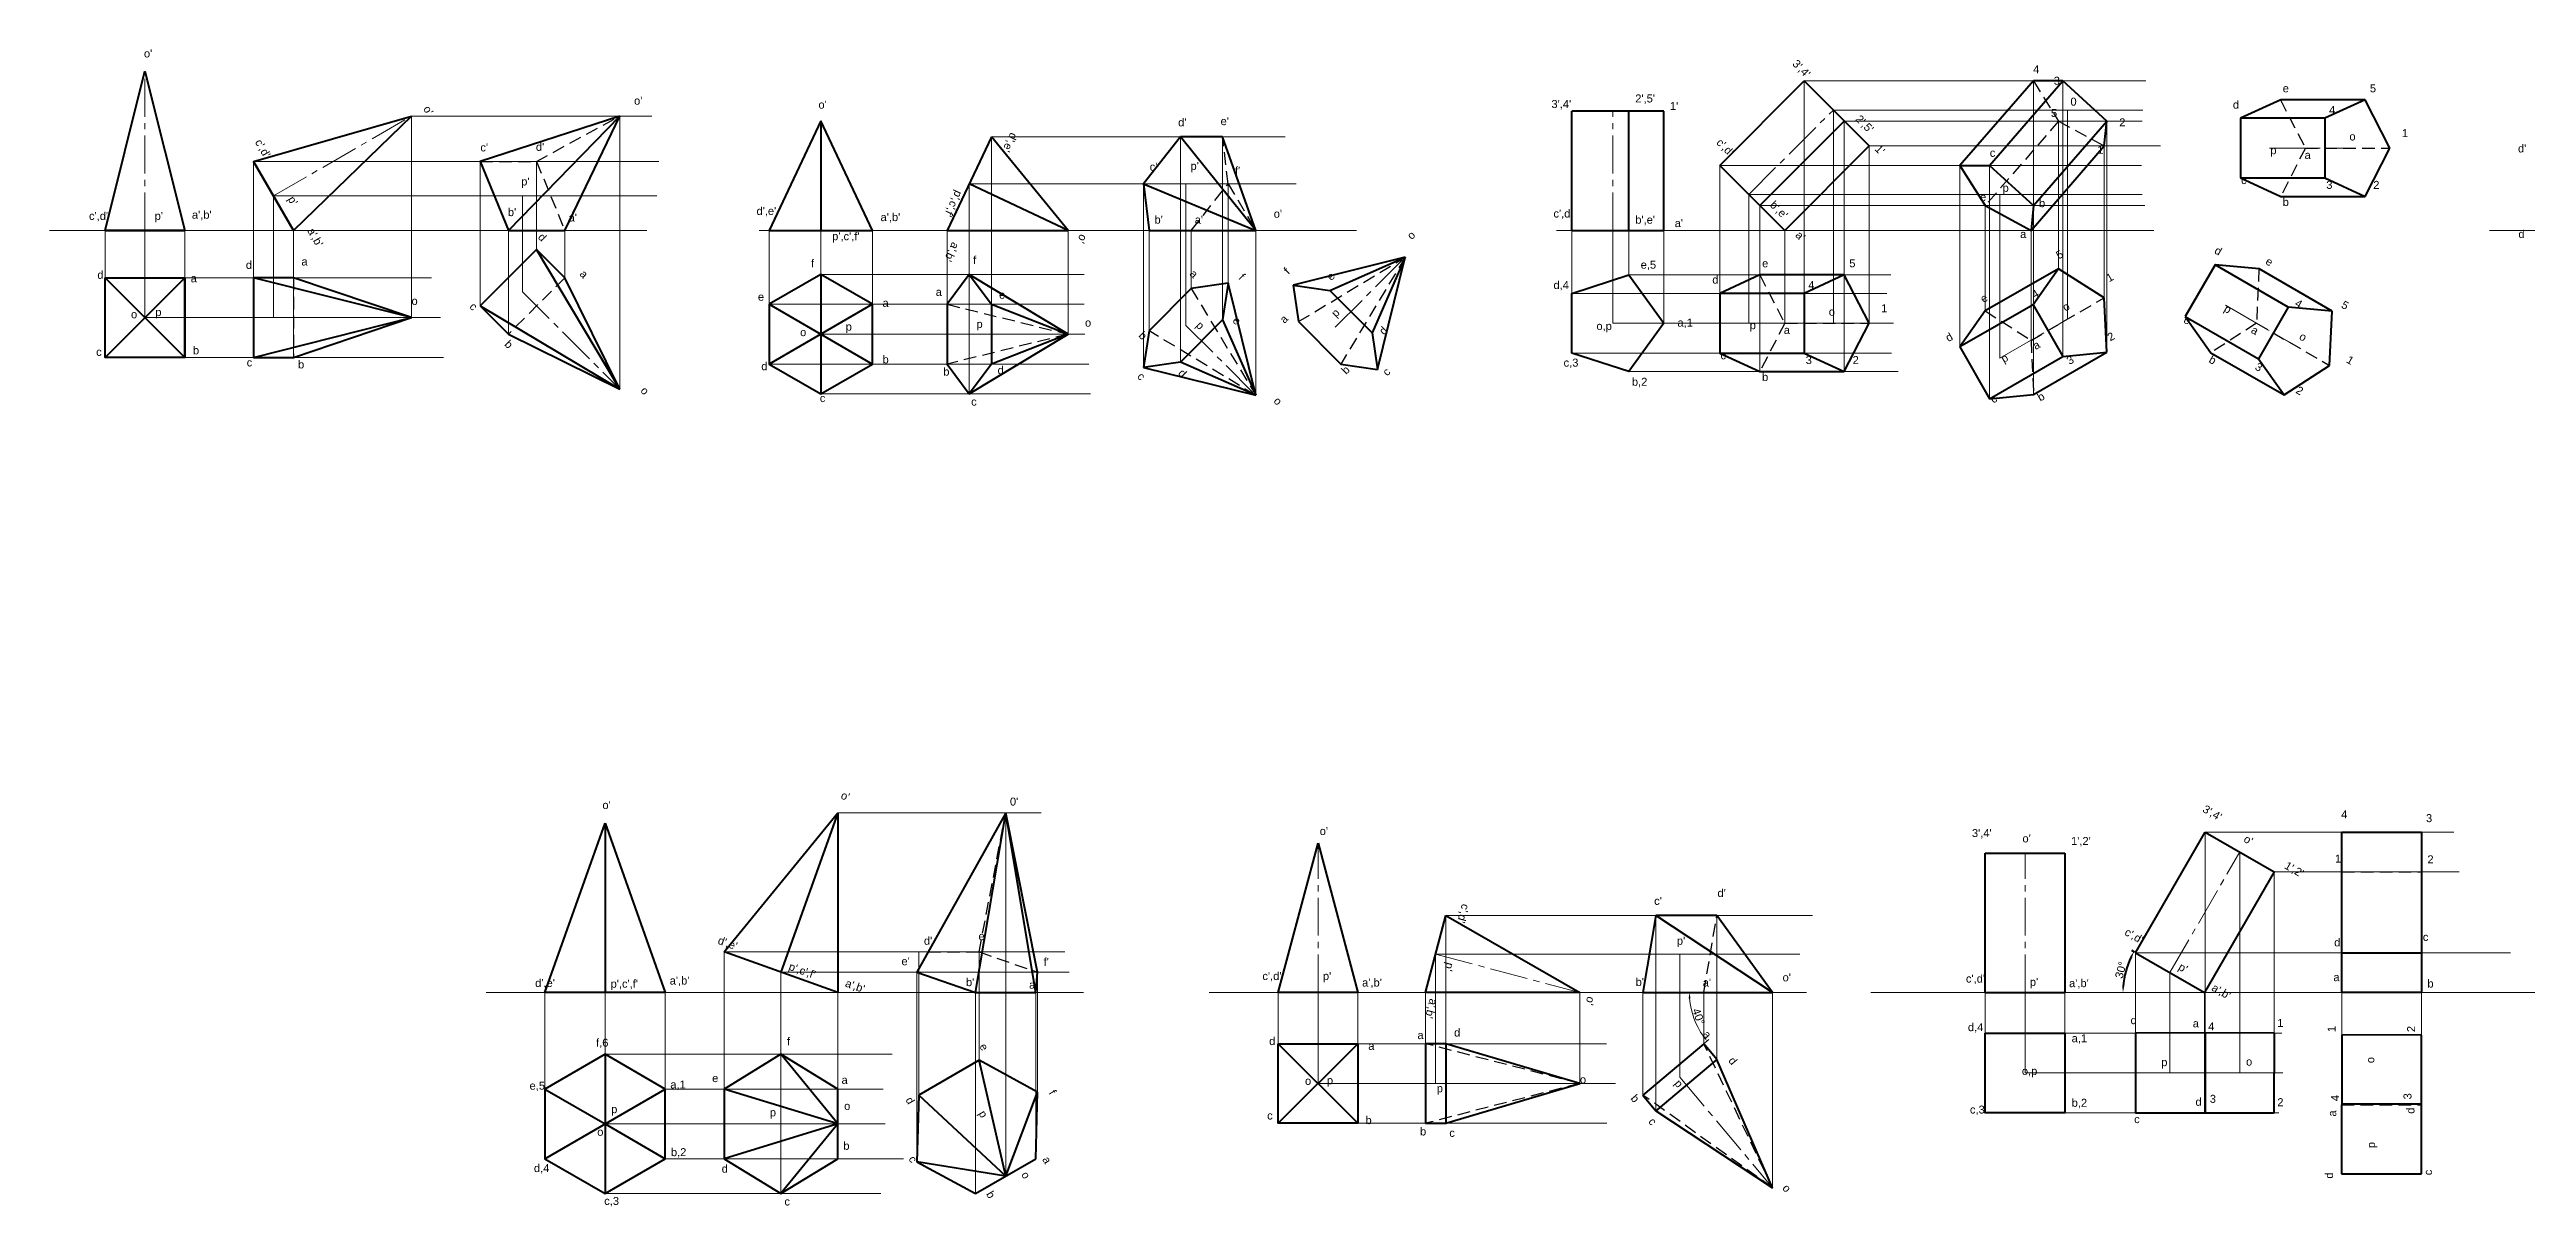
# Model space of a CAD drawing. Header units: millimetres. Extents: x 1 to 7224, y -410 to 206.
# Drawn here: x 2693 to 3937, y -389 to 192 of the extents above; entities that cross this region are included whole.
import ezdxf

# ---------------------------------------------------------------- set-up
doc = ezdxf.new("R2010")
doc.units = ezdxf.units.MM
doc.linetypes.add('CENTER2', pattern=[28.575, 19.05, -3.175, 3.175, -3.175])
doc.linetypes.add('DASHED2', pattern=[9.525, 6.35, -3.175])
for name, color, linetype, lineweight in [('Centre line', 1, 'CENTER2', 20), ('Dim n hatch', 6, 'Continuous', 20), ('Hidden', 3, 'DASHED2', 30), ('Object', 2, 'Continuous', 40), ('Projection', 5, 'Continuous', 5)]:
    doc.layers.add(name, color=color, linetype=linetype, lineweight=lineweight)
doc.styles.get("Standard").update_dxf_attribs({"font": 'arial.ttf', "height": 4})
doc.dimstyles.new('ISO-25', dxfattribs={"dimtxt": 3, "dimasz": 3, "dimexe": 1.25, "dimexo": 0.625, "dimgap": 0.5, "dimtad": 1, "dimdec": 0, "dimtxsty": 'Standard', "dimcen": 2.5, "dimclrd": 256, "dimclre": 256, "dimclrt": 256, "dimadec": 0, "dimazin": 0, "dimtfac": 1, "dimtdec": 0, "dimtmove": 0, "dimatfit": 2, "dimfxl": 1, "dimlwd": -1, "dimlwe": -1, "dimarcsym": 0})

# ---------------------------------------------------------------- blocks, each defined once
blk = doc.blocks.new('*D11')
at = {"layer": 'Defpoints', "color": 0, "transparency": 16777216}
for p in [(3275.4, -281.6), (3575.4, -281.6), (3517.6, -290.3), (3523.8, -307.3), (3493.2, -333.1)]:
    blk.add_point(p, dxfattribs=at)
at = {"layer": 'Dim n hatch', "transparency": 16777216}
blk.add_line((3524.3, -306.9), (3526.4, -305.2), dxfattribs=at)
blk.add_arc((3554.5, -281.6), 37.9, 184.5306, 215.4694, dxfattribs=at)
for points in [[(3516.2, -284.6), (3517.2, -284.6), (3516.6, -281.6)], [(3524, -303.3), (3523.2, -303.9), (3525.4, -306)]]:
    blk.add_solid(points, dxfattribs=at)
at = {"layer": 'Dim n hatch', "transparency": 16777216, "insert": (3521.2, -293.7), "char_height": 4, "attachment_point": 5, "rotation": 290}
blk.add_mtext('40°', dxfattribs=at)
blk = doc.blocks.new('*D12')
at = {"layer": 'Defpoints', "color": 0, "transparency": 16777216}
for p in [(3736.8, -267.6), (3740.7, -261.6), (3668, -281.6), (3775.4, -281.6), (3968, -281.6)]:
    blk.add_point(p, dxfattribs=at)
at = {"layer": 'Object', "transparency": 16777216}
blk.add_line((3740.2, -261.3), (3738.8, -260.5), dxfattribs=at)
blk.add_arc((3775.4, -281.6), 41, 154.1931, 175.8069, dxfattribs=at)
for points in [[(3738, -263.5), (3738.9, -264), (3739.9, -261.1)], [(3735, -278.6), (3734, -278.6), (3734.4, -281.6)]]:
    blk.add_solid(points, dxfattribs=at)
at = {"layer": 'Object', "transparency": 16777216, "insert": (3733.3, -270.3), "char_height": 4, "attachment_point": 5, "rotation": 75}
blk.add_mtext('30°', dxfattribs=at)

msp = doc.modelspace()

# ---------------------------------------------------------------- linework, layer by layer
at = {"layer": 'Centre line'}
for p, q in [((2740.8, 101.2), (2740.8, 181.2)), ((2740.8, 101.2), (2740.8, 181.2)), ((2805.4, 118.6), (2874.7, 158.6)), ((2805.4, 118.6), (2874.7, 158.6)), ((3080.3, 101.2), (3080.3, 156.2)), ((3478.2, 101.2), (3478.2, 161.2)), ((3546.4, 119.3), (3588.9, 161.7)), ((3808, 142.6), (3850.4, 142.6)), ((3808, 142.6), (3847.2, 142.6)), ((3154.9, 124.7), (3204.6, 101.2)), ((3338.7, 52.6), (3373.9, 87.8)), ((2930.4, 70.4), (2979.4, 21.4)), ((3785.8, 63.6), (3822.6, 42.4)), ((3785.8, 63.6), (3819.8, 44)), ((2805.4, 57.4), (2874.7, 57.4)), ((3263.7, 53.5), (3298.8, 18.4)), ((3546.4, 54.6), (3588.9, 54.6)), ((3546.4, 54.6), (3585.7, 54.6)), ((3672.6, 37), (3709.3, 58.2)), ((3672.6, 37), (3706.6, 56.7)), ((3154.9, 49.1), (3204.6, 49.1)), ((2971.9, -281.6), (2971.9, -196.6)), ((3060.3, -271.4), (3088.9, -191.3)), ((3330.1, -281.6), (3330.1, -206.6)), ((3758, -271.6), (3793, -211)), ((3685.2, -281.6), (3685.2, -211.6)), ((3389.1, -262.3), (3461.6, -281.6)), ((3389.1, -327.3), (3461.6, -327.3)), ((3511.8, -324.1), (3558.4, -379.7))]:
    msp.add_line(p, q, dxfattribs=at)
at = {"layer": 'Hidden'}
for p, q in [((3689.5, 176.3), (3702, 156.1)), ((3813.5, 166.8), (3826, 142.6)), ((2937.5, 135.9), (2979.4, 158.6)), ((3702, 156.1), (3665.2, 113.7)), ((3702, 156.1), (3724.9, 143.7)), ((3284.9, 124.7), (3282.1, 148.2)), ((3826, 142.6), (3813.6, 118.3)), ((3826, 142.6), (3868.4, 142.6)), ((2909.2, 135.9), (2937.5, 135.9)), ((2937.5, 135.9), (2951.7, 101.2)), ((3266.4, 101.2), (3284.9, 124.7)), ((3284.9, 124.7), (3298.8, 101.2)), ((3320.3, 55.4), (3373.9, 87.8)), ((3373.9, 87.8), (3341.5, 34.1)), ((2815.4, 77.4), (2815.4, 37.4)), ((2951.7, 77.4), (2923.4, 49.1)), ((3551.9, 78.9), (3564.5, 54.6)), ((3802.7, 81.9), (3801.5, 54.6)), ((3143.8, 64.1), (3204.6, 49.1)), ((3266.4, 72), (3298.8, 18.4)), ((3688.2, 46), (3724.9, 67.3)), ((3298.8, 18.4), (3245.2, 50.8)), ((3564.5, 54.6), (3552, 30.3)), ((3564.5, 54.6), (3606.9, 54.6)), ((3665.2, 60.8), (3688.2, 46)), ((3801.5, 54.6), (3778.5, 39.8)), ((3801.5, 54.6), (3838.2, 33.4)), ((3204.6, 49.1), (3143.8, 34.1)), ((3688.2, 46), (3689.5, 18.8)), ((3159.8, -261.2), (3173.2, -191.3)), ((3844.3, -221), (3884.3, -221)), ((3523.8, -281.6), (3530.4, -242.9)), ((3134.3, -261.2), (3159.8, -261.2)), ((3159.8, -261.2), (3189.2, -271.4)), ((3461.6, -327.3), (3384, -307.3)), ((3558.4, -379.7), (3523.8, -307.3)), ((3775.4, -301.9), (3775.4, -342)), ((3461.6, -327.3), (3384, -347.3)), ((3558.4, -379.7), (3493.2, -333.1)), ((3844.2, -338), (3884.3, -338))]:
    msp.add_line(p, q, dxfattribs=at)
at = {"layer": 'Object'}
for p, q in [((2720.8, 101.2), (2740.8, 181.2)), ((2720.8, 101.2), (2740.8, 181.2)), ((2740.8, 181.2), (2760.8, 101.2)), ((2740.8, 181.2), (2760.8, 101.2)), ((3531.8, 133.9), (3574.3, 176.3)), ((3606.9, 143.7), (3574.3, 176.3)), ((3689.5, 176.3), (3652.4, 133.9)), ((3667.4, 133.9), (3704.2, 176.3)), ((3704.2, 176.3), (3689.5, 176.3)), ((3726.3, 156.1), (3704.2, 176.3)), ((3813.6, 166.8), (3793.4, 157.6)), ((3856, 166.8), (3813.6, 166.8)), ((3856, 166.8), (3835.8, 157.6)), ((3868.4, 142.6), (3856, 166.8)), ((2795.4, 135.9), (2874.7, 158.6)), ((2795.4, 135.9), (2874.7, 158.6)), ((2874.7, 158.6), (2815.4, 101.2)), ((2874.7, 158.6), (2815.4, 101.2)), ((2979.4, 158.6), (2909.2, 135.9)), ((2923.4, 101.2), (2979.4, 158.6)), ((2951.7, 101.2), (2979.4, 158.6)), ((3080.3, 156.2), (3054.4, 101.2)), ((3106.3, 101.2), (3080.3, 156.2)), ((3080.3, 156.2), (3080.3, 101.2)), ((3457.6, 101.2), (3457.6, 161.2)), ((3503.7, 161.2), (3457.6, 161.2)), ((3486.1, 101.2), (3486.1, 161.2)), ((3503.7, 101.2), (3503.7, 161.2)), ((3503.7, 101.2), (3503.7, 161.2)), ((3552, 113.7), (3594.4, 156.1)), ((3689.5, 113.7), (3726.3, 156.1)), ((3724.9, 143.7), (3726.3, 156.1)), ((3793.4, 157.6), (3793.4, 127.6)), ((3835.8, 157.6), (3793.4, 157.6)), ((3793.4, 157.6), (3793.4, 127.6)), ((3835.8, 157.6), (3835.8, 127.6)), ((3166, 148.2), (3143.8, 101.2)), ((3204.6, 101.2), (3166, 148.2)), ((3260.9, 148.2), (3242.4, 124.7)), ((3282.1, 148.2), (3260.9, 148.2)), ((3298.8, 101.2), (3260.9, 148.2)), ((3298.8, 101.2), (3282.1, 148.2)), ((3564.5, 101.2), (3606.9, 143.7)), ((3564.5, 101.2), (3606.9, 143.7)), ((3688.2, 101.2), (3724.9, 143.7)), ((3856, 118.3), (3868.4, 142.6)), ((2815.4, 101.2), (2795.4, 135.9)), ((2795.4, 135.9), (2815.4, 101.2)), ((2795.4, 135.9), (2815.4, 101.2)), ((2909.2, 135.9), (2923.4, 101.2)), ((3204.6, 101.2), (3154.9, 124.7)), ((3242.4, 124.7), (3245.2, 101.2)), ((3242.4, 124.7), (3298.8, 101.2)), ((3531.8, 133.9), (3564.5, 101.2)), ((3652.4, 133.9), (3665.2, 113.7)), ((3652.4, 133.9), (3667.4, 133.9)), ((3667.4, 133.9), (3689.5, 113.7)), ((3793.4, 127.6), (3813.6, 118.3)), ((3793.4, 127.6), (3835.8, 127.6)), ((3835.8, 127.6), (3856, 118.3)), ((3665.2, 113.7), (3688.2, 101.2)), ((3689.5, 113.7), (3688.2, 101.2)), ((3813.6, 118.3), (3856, 118.3)), ((2760.8, 101.2), (2720.8, 101.2)), ((2720.8, 101.2), (2760.8, 101.2)), ((2720.8, 101.2), (2760.8, 101.2)), ((2923.4, 101.2), (2951.7, 101.2)), ((3054.4, 101.2), (3106.3, 101.2)), ((3143.8, 101.2), (3204.6, 101.2)), ((3245.2, 101.2), (3298.8, 101.2)), ((3457.6, 101.2), (3503.7, 101.2)), ((2937.5, 91.6), (2909.2, 63.3)), ((2951.7, 77.4), (2937.5, 91.6)), ((2979.4, 21.4), (2937.5, 91.6)), ((3373.9, 87.8), (3317.5, 73.8)), ((3336, 71), (3373.9, 87.8)), ((3373.9, 87.8), (3357.2, 49.8)), ((3360, 31.4), (3373.9, 87.8)), ((2720.8, 77.4), (2760.8, 37.4)), ((2760.8, 77.4), (2720.8, 37.4)), ((2760.8, 37.4), (2760.8, 77.4)), ((2815.4, 77.4), (2795.4, 77.4)), ((2795.4, 77.4), (2795.4, 37.4)), ((2874.7, 57.4), (2795.4, 77.4)), ((2874.7, 57.4), (2815.4, 77.4)), ((2979.4, 21.4), (2951.7, 77.4)), ((3080.3, 79.1), (3080.3, 19.1)), ((3154.9, 79.1), (3143.8, 64.1)), ((3204.6, 49.1), (3154.9, 79.1)), ((3154.9, 79.1), (3166, 64.1)), ((3284.9, 74.8), (3266.4, 72)), ((3284.9, 74.8), (3282.1, 56.3)), ((3298.8, 18.4), (3284.9, 74.8)), ((3552, 78.9), (3531.8, 69.6)), ((3594.4, 78.9), (3552, 78.9)), ((3594.4, 78.9), (3574.3, 69.6)), ((3606.9, 54.6), (3594.4, 78.9)), ((3702, 82), (3665.2, 60.8)), ((3702, 82), (3689.2, 63.9)), ((3724.9, 67.3), (3702, 82)), ((3780.7, 83.9), (3765.7, 57.9)), ((3780.7, 83.9), (3765.7, 57.9)), ((3802.8, 81.9), (3780.7, 83.9)), ((3817.4, 62.7), (3780.7, 83.9)), ((3839.5, 60.6), (3802.8, 81.9)), ((2909.2, 63.3), (2923.4, 49.1)), ((2909.2, 63.3), (2979.4, 21.4)), ((3054.4, 64.1), (3106.3, 34.1)), ((3106.3, 64.1), (3054.4, 34.1)), ((3143.8, 64.1), (3143.8, 34.1)), ((3166, 64.1), (3166, 34.1)), ((3166, 64.1), (3204.6, 49.1)), ((3266.4, 72), (3245.2, 50.8)), ((3317.5, 73.8), (3320.3, 55.4)), ((3317.5, 73.8), (3336, 71)), ((3336, 71), (3357.2, 49.8)), ((3531.8, 69.6), (3531.8, 39.6)), ((3574.3, 69.6), (3531.8, 69.6)), ((3531.8, 69.6), (3531.8, 39.6)), ((3574.3, 69.6), (3574.3, 39.6)), ((3689.2, 63.9), (3652.4, 42.7)), ((3689.2, 63.9), (3704.2, 37.9)), ((3726.3, 40), (3724.9, 67.3)), ((3817.4, 62.7), (3802.4, 36.7)), ((3839.5, 60.6), (3817.4, 62.7)), ((2795.4, 37.4), (2874.7, 57.4)), ((2815.4, 37.4), (2874.7, 57.4)), ((3245.2, 50.8), (3242.4, 32.3)), ((3282.1, 56.3), (3260.9, 35.1)), ((3282.1, 56.3), (3298.8, 18.4)), ((3320.3, 55.4), (3341.5, 34.1)), ((3357.2, 49.8), (3360, 31.4)), ((3594.4, 30.3), (3606.9, 54.6)), ((3665.2, 60.8), (3652.4, 42.7)), ((3765.7, 57.9), (3778.5, 39.8)), ((3765.7, 57.9), (3802.4, 36.7)), ((3838.2, 33.4), (3839.5, 60.6)), ((2795.4, 37.4), (2815.4, 37.4)), ((2923.4, 49.1), (2979.4, 21.4)), ((3154.9, 19.1), (3204.6, 49.1)), ((3204.6, 49.1), (3166, 34.1)), ((3531.8, 39.6), (3552, 30.3)), ((3531.8, 39.6), (3574.3, 39.6)), ((3574.3, 39.6), (3594.4, 30.3)), ((3652.4, 42.7), (3667.4, 16.7)), ((3652.4, 42.7), (3667.4, 16.7)), ((3667.4, 16.7), (3704.2, 37.9)), ((3689.5, 18.8), (3726.3, 40)), ((3704.2, 37.9), (3726.3, 40)), ((3778.5, 39.8), (3815.3, 18.6)), ((3143.8, 34.1), (3154.9, 19.1)), ((3166, 34.1), (3154.9, 19.1)), ((3260.9, 35.1), (3242.4, 32.3)), ((3242.4, 32.3), (3298.8, 18.4)), ((3298.8, 18.4), (3260.9, 35.1)), ((3341.5, 34.1), (3360, 31.4)), ((3552, 30.3), (3594.4, 30.3)), ((3802.4, 36.7), (3815.3, 18.6)), ((3815.3, 18.6), (3838.2, 33.4)), ((3667.4, 16.7), (3689.5, 18.8)), ((2941.6, -281.6), (2971.9, -196.6)), ((2971.9, -196.6), (3002.2, -281.6)), ((2971.9, -196.6), (2971.9, -281.6)), ((3031.8, -261.2), (3088.9, -191.3)), ((3088.9, -191.3), (3060.3, -271.4)), ((3088.9, -191.3), (3088.9, -281.6)), ((3173.2, -191.3), (3128.6, -271.4)), ((3158, -281.6), (3173.2, -191.3)), ((3189.2, -271.4), (3173.2, -191.3)), ((3188.3, -281.6), (3173.2, -191.3)), ((3310.1, -281.6), (3330.1, -206.6)), ((3330.1, -206.6), (3350.1, -281.6)), ((3740.7, -261.6), (3775.7, -201)), ((3775.7, -201), (3810.4, -221)), ((3844.3, -281.6), (3844.3, -201)), ((3844.3, -201), (3884.3, -201)), ((3884.3, -201), (3884.3, -281.6)), ((3665.2, -281.6), (3665.2, -211.6)), ((3665.2, -211.6), (3705.2, -211.6)), ((3705.2, -211.6), (3705.2, -281.6)), ((3810.4, -221), (3775.4, -281.6)), ((3384, -281.6), (3394.3, -242.9)), ((3394.3, -242.9), (3461.6, -281.6)), ((3499.8, -242.9), (3493.2, -281.6)), ((3530.4, -242.9), (3499.8, -242.9)), ((3558.4, -281.6), (3499.8, -242.9)), ((3558.4, -281.6), (3530.4, -242.9)), ((3088.9, -281.6), (3031.8, -261.2)), ((3128.6, -271.4), (3158, -281.6)), ((3188.3, -281.6), (3189.2, -271.4)), ((3740.7, -261.6), (3775.4, -281.6)), ((3844.3, -261.6), (3884.3, -261.6)), ((3002.2, -281.6), (2941.6, -281.6)), ((3158, -281.6), (3188.3, -281.6)), ((3350.1, -281.6), (3310.1, -281.6)), ((3461.6, -281.6), (3384, -281.6)), ((3493.2, -281.6), (3558.4, -281.6)), ((3665.2, -281.6), (3705.2, -281.6)), ((3884.3, -281.6), (3844.3, -281.6)), ((3350.1, -347.3), (3310.1, -307.3)), ((3350.1, -307.3), (3310.1, -347.3)), ((3394.3, -307.3), (3384, -307.3)), ((3384, -307.3), (3384, -347.3)), ((3461.6, -327.3), (3394.3, -307.3)), ((3394.3, -307.3), (3394.3, -347.3)), ((3523.8, -307.3), (3493.2, -333.1)), ((3530.4, -315.2), (3523.8, -307.3)), ((3810.4, -302), (3740.7, -301.8)), ((3740.7, -301.8), (3740.7, -342)), ((3775.7, -301.9), (3775.7, -342)), ((3810.4, -342), (3810.5, -302)), ((3844.3, -303), (3844.1, -372.6)), ((3884.3, -303), (3844.3, -302.9)), ((3884.3, -372.6), (3884.3, -303)), ((2971.9, -312.6), (2971.9, -382.6)), ((3060.3, -312.6), (3031.8, -330.1)), ((3088.9, -330.1), (3060.3, -312.6)), ((3088.9, -347.6), (3060.3, -312.6)), ((3159.8, -315.6), (3129.5, -333.1)), ((3189.2, -331.6), (3159.8, -315.6)), ((3173.2, -373.8), (3159.8, -315.6)), ((3530.4, -315.2), (3499.8, -341)), ((3558.4, -379.7), (3530.4, -315.2)), ((2941.6, -330.1), (2971.9, -347.6)), ((2941.6, -365.1), (3002.2, -330.1)), ((3031.8, -330.1), (3031.8, -365.1)), ((3088.9, -347.6), (3031.8, -330.1)), ((3088.9, -365.1), (3088.9, -330.1)), ((3129.5, -333.1), (3128.6, -366.6)), ((3173.2, -373.8), (3129.5, -333.1)), ((3173.2, -373.8), (3189.2, -331.6)), ((3188.3, -365.1), (3189.2, -331.6)), ((3394.3, -347.3), (3461.6, -327.3)), ((3493.2, -333.1), (3499.8, -341)), ((2971.9, -347.6), (3002.2, -365.1)), ((3088.9, -347.6), (3031.8, -365.1)), ((3088.9, -347.6), (3060.3, -382.6)), ((3384, -347.3), (3394.3, -347.3)), ((3499.8, -341), (3558.4, -379.7)), ((3740.7, -342), (3810.4, -342)), ((3844.2, -337.6), (3884.3, -337.6)), ((3031.8, -365.1), (3060.3, -382.6)), ((3060.3, -382.6), (3088.9, -365.1)), ((3128.6, -366.6), (3158, -382.6)), ((3173.2, -373.8), (3128.6, -366.6)), ((3158, -382.6), (3188.3, -365.1)), ((3844.1, -372.6), (3884.3, -372.6))]:
    msp.add_line(p, q, dxfattribs=at)
for points in [[(2720.8, 77.4), (2760.8, 77.4), (2760.8, 37.4), (2720.8, 37.4)], [(3054.4, 64.1), (3054.4, 34.1), (3080.3, 19.1), (3106.3, 34.1), (3106.3, 64.1), (3080.3, 79.1)], [(3457.6, 39.6), (3457.6, 69.6), (3486.1, 78.9), (3503.7, 54.6), (3486.1, 30.3)], [(3310.1, -307.3), (3350.1, -307.3), (3350.1, -347.3), (3310.1, -347.3)], [(3665.2, -302), (3705.2, -302), (3705.2, -342), (3665.2, -342)], [(2941.6, -330.1), (2941.6, -365.1), (2971.9, -382.6), (3002.2, -365.1), (3002.2, -330.1), (2971.9, -312.6)]]:
    msp.add_lwpolyline(points, close=True, dxfattribs=at)
at = {"layer": 'Projection'}
for p, q in [((3574.3, 176.3), (3574.3, 39.6)), ((3574.3, 176.3), (3745.8, 176.3)), ((3689.5, 18.8), (3689.5, 176.3)), ((3704.2, 37.9), (3704.2, 176.3)), ((2874.7, 158.6), (2874.7, 57.4)), ((2874.7, 158.6), (2995.5, 158.6)), ((2979.4, 21.4), (2979.4, 158.6)), ((3588.9, 161.7), (3588.9, 54.6)), ((3588.9, 161.7), (3744.4, 161.7)), ((3594.4, 156.1), (3594.4, 30.3)), ((3594.4, 156.1), (3744, 156.1)), ((3702, 82), (3702, 156.1)), ((3706.6, 56.7), (3706.6, 161.7)), ((3726.3, 40), (3726.3, 156.1)), ((3166, 148.2), (3166, 34.1)), ((3166, 148.2), (3313.6, 148.2)), ((3260.9, 35.1), (3260.9, 148.2)), ((3282.1, 56.3), (3282.1, 148.2)), ((3606.9, 143.7), (3606.9, 54.6)), ((3606.9, 143.7), (3753.3, 143.7)), ((3724.9, 67.3), (3724.9, 143.7)), ((2795.4, 135.9), (2795.4, 37.4)), ((2795.4, 135.9), (2998.9, 135.9)), ((2909.2, 63.3), (2909.2, 135.9)), ((2937.5, 91.6), (2937.5, 135.9)), ((3154.9, 124.7), (3154.9, 19.1)), ((3154.9, 124.7), (3319.1, 124.7)), ((3242.4, 32.3), (3242.4, 124.7)), ((3263.7, 53.5), (3263.7, 124.7)), ((3284.9, 74.8), (3284.9, 124.7)), ((3531.8, 133.9), (3531.8, 39.6)), ((3531.8, 133.9), (3743.7, 133.9)), ((3652.4, 42.7), (3652.4, 133.9)), ((3667.4, 16.7), (3667.4, 133.9)), ((2805.4, 118.6), (2805.4, 57.4)), ((2805.4, 118.6), (2997.9, 118.6)), ((2930.4, 70.4), (2930.4, 118.6)), ((3546.4, 119.3), (3546.4, 54.6)), ((3546.4, 119.3), (3744, 119.3)), ((3552, 113.7), (3552, 30.3)), ((3552, 113.7), (3745.4, 113.7)), ((3665.2, 60.8), (3665.2, 113.7)), ((3672.6, 37), (3672.6, 119.3)), ((2692.9, 101.2), (2992.9, 101.2)), ((2720.8, 77.4), (2720.8, 101.2)), ((2740.8, 57.4), (2740.8, 101.2)), ((2760.8, 77.4), (2760.8, 101.2)), ((2815.4, 101.2), (2815.4, 37.4)), ((2923.4, 49.1), (2923.4, 101.2)), ((2951.7, 77.4), (2951.7, 101.2)), ((3049.3, 101.2), (3349.3, 101.2)), ((3054.4, 64.1), (3054.4, 101.2)), ((3080.3, 79.1), (3080.3, 101.2)), ((3106.3, 64.1), (3106.3, 101.2)), ((3143.8, 101.2), (3143.8, 34.1)), ((3204.6, 101.2), (3204.6, 49.1)), ((3245.2, 50.8), (3245.2, 101.2)), ((3266.4, 72), (3266.4, 101.2)), ((3298.8, 18.4), (3298.8, 101.2)), ((3449.9, 101.2), (3749.9, 101.2)), ((3457.6, 69.6), (3457.6, 101.2)), ((3478.2, 54.6), (3478.2, 101.2)), ((3486.1, 78.9), (3486.1, 101.2)), ((3503.7, 54.6), (3503.7, 101.2)), ((3564.5, 101.2), (3564.5, 54.6)), ((3688.2, 46), (3688.2, 101.2)), ((3918.5, 101.2), (4218.5, 101.2)), ((2760.8, 77.4), (2884.8, 77.4)), ((3080.3, 79.1), (3212.6, 79.1)), ((3486.1, 78.9), (3617.7, 78.9)), ((3054.4, 64.1), (3212.6, 64.1)), ((3457.6, 69.6), (3615.7, 69.6)), ((2740.8, 57.4), (2889.2, 57.4)), ((3478.2, 54.6), (3619.1, 54.6)), ((2760.8, 37.4), (2890.8, 37.4)), ((3080.3, 49.1), (3213, 49.1)), ((3457.6, 39.6), (3618.1, 39.6)), ((3054.4, 34.1), (3215, 34.1)), ((3486.1, 30.3), (3621.5, 30.3)), ((3080.3, 19.1), (3215.7, 19.1)), ((3088.9, -191.3), (3191, -191.3)), ((3173.2, -373.8), (3173.2, -191.3)), ((3775.7, -201), (3775.7, -342)), ((3775.7, -201), (3775.7, -201)), ((3775.7, -201), (3900.6, -201)), ((3793, -211), (3793, -322)), ((3844.3, -302.9), (3844.3, -201)), ((3884.3, -303), (3884.3, -201)), ((3810.4, -221), (3810.4, -342)), ((3810.4, -221), (3903.3, -221)), ((3394.3, -242.9), (3394.3, -347.3)), ((3394.3, -242.9), (3578.4, -242.9)), ((3499.8, -341), (3499.8, -242.9)), ((3530.4, -315.2), (3530.4, -242.9)), ((3031.8, -261.2), (3031.8, -365.1)), ((3031.8, -261.2), (3202.8, -261.2)), ((3129.5, -333.1), (3129.5, -261.2)), ((3159.8, -315.6), (3159.8, -261.2)), ((3060.3, -271.4), (3060.3, -382.6)), ((3060.3, -271.4), (3205, -271.4)), ((3128.6, -366.6), (3128.6, -271.4)), ((3189.2, -331.6), (3189.2, -271.4)), ((3389.1, -262.3), (3389.1, -327.3)), ((3389.1, -262.3), (3572.1, -262.3)), ((3511.8, -324.1), (3511.8, -262.3)), ((3740.7, -261.6), (3740.7, -342)), ((3740.7, -261.6), (3929.1, -261.6)), ((3758, -271.6), (3758, -322)), ((2912.2, -281.6), (3212.2, -281.6)), ((2941.6, -330.1), (2941.6, -281.6)), ((2971.9, -312.6), (2971.9, -281.6)), ((3002.2, -330.1), (3002.2, -281.6)), ((3088.9, -281.6), (3088.9, -365.1)), ((3158, -382.6), (3158, -281.6)), ((3188.3, -365.1), (3188.3, -281.6)), ((3275.4, -281.6), (3575.4, -281.6)), ((3310.1, -307.3), (3310.1, -281.6)), ((3330.1, -327.3), (3330.1, -281.6)), ((3350.1, -307.3), (3350.1, -281.6)), ((3384, -281.6), (3384, -347.3)), ((3461.6, -281.6), (3461.6, -327.3)), ((3493.2, -333.1), (3493.2, -281.6)), ((3523.8, -307.3), (3523.8, -281.6)), ((3558.4, -379.7), (3558.4, -281.6)), ((3607.8, -281.6), (3907.8, -281.6)), ((3665.2, -302), (3665.2, -281.6)), ((3668, -281.6), (3968, -281.6)), ((3685.2, -322), (3685.2, -281.6)), ((3705.2, -302), (3705.2, -281.6)), ((3775.4, -281.6), (3775.4, -342)), ((3350.1, -307.3), (3474.9, -307.3)), ((3705.2, -302), (3814.2, -302)), ((2971.9, -312.6), (3116.2, -312.6)), ((3685.2, -322), (3814.6, -322)), ((3002.2, -330.1), (3111.7, -330.1)), ((3330.1, -327.3), (3479.5, -327.3)), ((2971.9, -347.6), (3112.7, -347.6)), ((3350.1, -347.3), (3475.2, -347.3)), ((3705.2, -342), (3812.6, -342)), ((3002.2, -365.1), (3121.9, -365.1)), ((2971.9, -382.6), (3110.4, -382.6))]:
    msp.add_line(p, q, dxfattribs=at)

# ---------------------------------------------------------------- texts
at = {"layer": 'Dim n hatch'}
for s, p in [("o'", (2740.3, 188.1)), ('5', (3858.4, 170.6)), ("o'", (2986.5, 164.4)), ("o'", (3079.1, 162.4)), ("3',4'", (3447.3, 162.7)), ("2',5'", (3489.4, 165.5)), ("1'", (3506.8, 161.7)), ('d', (3789.6, 162.4)), ('e', (3814.6, 170.6)), ('4', (3837.9, 159.7)), ("d'", (3259.8, 153.5)), ("e'", (3281.1, 154.1)), ('o', (3848.1, 146.4)), ('1', (3874.5, 148.1)), ("c'", (2909.3, 140.9)), ("d'", (2937.2, 141.2)), ('p', (3808.4, 139.5)), ('a', (3825.6, 137.1)), ("d'", (3932.8, 140.4)), ("p'", (2929.8, 123.8)), ("c'", (3245.5, 131.2)), ("p'", (3266, 131.6)), ("f'", (3288.3, 129.2)), ('c', (3793.7, 124.5)), ('3', (3836.5, 122.1)), ('2', (3860.1, 122.1)), ("b'", (2923.1, 108.4)), ("d',e'", (3048, 109)), ('b', (3814.6, 113.5)), ("c',d'", (2712.7, 106.5)), ("p'", (2745.7, 106.5)), ("a',b'", (2764.4, 107.1)), ("a'", (2953.6, 105.7)), ("p',c',f'", (3086, 96.3)), ("a',b'", (3110.3, 105.9)), ("b'", (3247.9, 104.6)), ("a'", (3268.1, 104.6)), ("o'", (3307.8, 107.6)), ("c',d'", (3448.3, 107.7)), ("b',e'", (3489.4, 104.6)), ("a'", (3509.2, 102.9)), ('d', (3933, 97.4)), ('f', (3156.8, 84.4)), ('d', (2716.9, 76.9)), ('a', (2763.8, 75.2)), ('d', (2791.5, 81.9)), ('a', (2819.4, 83.6)), ('f', (3075.4, 82.7)), ('d,4', (3448.3, 71.8)), ('e,5', (3492.1, 82)), ('d', (3528.1, 74.5)), ('e', (3553.1, 82.7)), ('4', (3576.3, 71.8)), ('5', (3596.9, 82.7)), ('o', (2874.7, 63.8)), ('e', (3048.7, 65.9)), ('a', (3111.3, 62.8)), ('a', (3138, 68.3)), ('e', (3169.8, 66.9)), ('1', (3612.9, 60.1)), ('o', (2733.8, 57.1)), ('p', (2746, 58.2)), ('o', (3069.9, 48.1)), ('p', (3092.8, 50.9)), ('p', (3158.5, 52.2)), ('o', (3213, 52.9)), ('o,p', (3469.9, 51.2)), ('a,1', (3510.6, 52.9)), ('p', (3546.9, 51.6)), ('a', (3564, 49.2)), ('o', (3586.6, 58.4)), ('c', (2716.3, 38.2)), ('b', (2764.9, 39)), ('b', (3111.3, 34.4)), ('c', (3532.2, 36.5)), ('3', (3575, 34.1)), ('2', (3598.6, 34.1)), ('c', (2791.9, 32.9)), ('b', (2817.7, 31.9)), ('d', (3050.4, 31)), ('b', (3141.8, 28.3)), ('d', (3169.1, 29)), ('c,3', (3453.4, 32.8)), ('b,2', (3487.7, 23.2)), ('b', (3553.1, 25.6)), ('c', (3079.8, 15)), ('c', (3155.8, 13.2)), ("o'", (2970.6, -189.4)), ("0'", (3175.3, -187.7)), ("d'", (3132.1, -257.6)), ("e'", (3159.5, -255.3)), ("a',b'", (3004.4, -277.6)), ("e'", (3120.8, -267.9)), ("f'", (3192.2, -268.2)), ("d',e'", (2936.8, -278.8)), ("p',c',f'", (2974.7, -279.2)), ("b'", (3153.2, -278.4)), ("a'", (3184.9, -279.7)), ('f,6', (2967.4, -308.8)), ('f', (3063.3, -308.1)), ('e', (3025.7, -326.6)), ('e,5', (2934, -330.4)), ('a,1', (3004.7, -329.8)), ('a', (3090.7, -327.5)), ('p', (2975, -342.2)), ('p', (3054.7, -343.8)), ('o', (3092, -340.6)), ('o', (2968, -353.6)), ('b,2', (3005, -363.8)), ('b', (3091.6, -360.6)), ('d,4', (2936.2, -371.8)), ('d', (3030.5, -372.1)), ('c,3', (2971.5, -388.3)), ('c', (3062, -388.6))]:
    msp.add_text(s, height=4, dxfattribs=at).set_placement(p)
for s, rotation, p in [("3',4'", 315, (3568, 184.6)), ("o'", 300, (2880.4, 162.4)), ("d',e'", 244.715, (3175.7, 150.7)), ("2',5'", 315, (3599.7, 156.8)), ("c',d'", 300, (2795.9, 145.6)), ("c',d'", 315, (3529.8, 145)), ("1'", 315, (3609.4, 141.8)), ("p'", 300, (2812.4, 117)), ("p',c',f'", 244.715, (3148.1, 121.7)), ("b',e'", 315, (3556.7, 113.7)), ("a',b'", 300, (2822.2, 101.1)), ('d', 315, (2937.9, 97.5)), ('o', 45, (3377.1, 96.3)), ("a'", 315, (3569.5, 98.5)), ("a',b'", 244.715, (3146.4, 95.7)), ("o'", 244.715, (3210.7, 99.7)), ('5', 30, (3702.2, 86.6)), ('d', 330, (3779.9, 90)), ('a', 315, (2958.8, 79)), ('a', 315, (3265.2, 79.1)), ('f', 315, (3289.9, 77.1)), ('f', 45, (3315.2, 78.9)), ('e', 45, (3336.7, 75.7)), ('1', 30, (3727.4, 75.1)), ('e', 330, (3805.6, 84.6)), ('c', 315, (2903.5, 62.6)), ('e', 30, (3664.2, 64.7)), ('4', 30, (3689.9, 66.8)), ('o', 30, (3705.4, 60.4)), ('p', 330, (3784.7, 60.8)), ('4', 330, (3820.3, 63.5)), ('5', 330, (3843.6, 62.7)), ('b', 315, (3239.6, 48.1)), ('p', 315, (3268.4, 53.2)), ('e', 315, (3286.8, 55.6)), ('a', 45, (3313.2, 54.2)), ('p', 45, (3339.1, 57.3)), ('d', 45, (3363.1, 48.4)), ('d', 30, (3646.7, 45.1)), ('2', 30, (3728, 45.4)), ('c', 330, (3764.4, 55.1)), ('a', 330, (3798.3, 50.1)), ('b', 315, (2921.1, 43.7)), ('p', 30, (3674.5, 34.6)), ('a', 30, (3690.5, 41.1)), ('3', 30, (3707.5, 33.6)), ('b', 330, (3777.1, 35.2)), ('o', 330, (3822.5, 46.8)), ('1', 330, (3846.2, 35.1)), ('c', 315, (3238.9, 27.5)), ('d', 315, (3259.5, 29.2)), ('b', 45, (3344.2, 28.6)), ('c', 45, (3364.8, 27.8)), ('3', 330, (3800.3, 31.6)), ('o', 315, (2989.4, 20.4)), ('o', 315, (3307.4, 15.2)), ('c', 30, (3669.2, 14.2)), ('b', 30, (3692.8, 15.2)), ('2', 330, (3820.8, 19.8)), ("o'", 340.3738, (3090, -184.1)), ("d',e'", 340.3738, (3028.2, -257)), ("p',c',f'", 340.3738, (3063.8, -270.1)), ("a',b'", 340.3738, (3092.2, -278.5)), ('e', 300, (3159.8, -308.6)), ('d', 300, (3122.7, -335.5)), ('f', 300, (3194.6, -332)), ('p', 300, (3159.4, -342.3)), ('c', 300, (3124.2, -365.1)), ('o', 300, (3180.8, -373)), ('a', 300, (3191.4, -365.4)), ('b', 300, (3163.2, -382.8))]:
    msp.add_text(s, height=4, rotation=rotation, dxfattribs=at).set_placement(p)
at = {"layer": 'Object'}
for s, p in [('4', (3689.3, 180.2)), ('3', (3699.6, 174.4)), ('5', (3698.2, 158.2)), ('0', (3708, 163.9)), ('2', (3732.5, 153.5)), ('c', (3667.5, 138.2)), ('1', (3721.5, 139.7)), ('e', (3662.6, 116)), ('p', (3673.9, 120.6)), ('b', (3692.2, 112.9)), ('a', (3682.7, 97.4)), ("o'", (3330.9, -202.5)), ('4', (3844, -194.1)), ('3', (3886.6, -196)), ("3',4'", (3658.5, -203.5)), ("o'", (3683.9, -206.2)), ("1',2'", (3708.3, -207.5)), ('1', (3840.9, -216.3)), ('2', (3887.3, -216.7)), ("c'", (3498.9, -237.6)), ("d'", (3530.7, -233.6)), ("p'", (3510.3, -257.6)), ('d', (3840.5, -258.4)), ('c', (3885, -255.7)), ("c',d'", (3302.1, -275.3)), ("p'", (3332.5, -275.3)), ("o'", (3563.4, -276)), ("c',d'", (3655.5, -276.6)), ('a', (3840.1, -275.9)), ("a',b'", (3352.2, -278.6)), ("b'", (3489.6, -278.3)), ("a'", (3523.3, -278.6)), ("p'", (3687.6, -278.3)), ("a',b'", (3707.3, -278.9)), ('b', (3887.3, -279.1)), ('d,4', (3656.5, -301)), ('d', (3738.2, -297.5)), ('a', (3769.4, -299.1)), ('4', (3777.2, -300.6)), ('1', (3811.9, -298.9)), ('d', (3305.5, -308)), ('a', (3355.3, -310.4)), ('a', (3380, -305)), ('d', (3398.4, -303.7)), ('a,1', (3708.6, -306.6)), ('o,p', (3683.6, -323)), ('p', (3753.6, -318.6)), ('o', (3796.2, -318.3)), ('o', (3323.5, -328)), ('p', (3334.5, -327.7)), ('p', (3389.7, -331.7)), ('o', (3461.6, -327.3)), ('b,2', (3708.6, -339)), ('d', (3770.8, -338.5)), ('3', (3778, -337)), ('2', (3811.9, -338.7)), ('c', (3304.5, -345.4)), ('b', (3353.9, -347.7)), ('c,3', (3657.5, -342.4)), ('c', (3740, -347.2)), ('b', (3381.3, -353.4)), ('c', (3396, -354.1))]:
    msp.add_text(s, height=4, dxfattribs=at).set_placement(p)
for s, rotation, p in [("3',4'", 330, (3774, -190.6)), ("o'", 330, (3794.6, -205.6)), ("1',2'", 330, (3815.1, -219)), ("c',d'", 255.0686, (3402.4, -236.8)), ("c',d'", 330, (3734.8, -252.4)), ("p'", 255.0686, (3394.6, -266.2)), ("p'", 330, (3761.8, -269.9)), ("a',b'", 255.0686, (3386.3, -284.4)), ("o'", 255.0686, (3465.4, -283.3)), ("a',b'", 330, (3778.5, -280.3)), ('a', 310, (3523, -302.8)), ('1', 90, (3841.2, -301.5)), ('2', 90, (3881.1, -301.5)), ('d', 310, (3535.9, -316)), ('o', 90, (3860.6, -317.1)), ('b', 310, (3486.8, -334.9)), ('p', 310, (3508.8, -327.4)), ('4', 90, (3842.9, -336.2)), ('3', 90, (3879.3, -335.3)), ('c', 310, (3495.7, -346.6)), ('a', 90, (3841.5, -343.9)), ('d', 90, (3880.8, -342.5)), ('p', 90, (3861, -359.8)), ('d', 90, (3839.9, -375.1)), ('c', 90, (3889.6, -373.4)), ('o', 310, (3563, -380))]:
    msp.add_text(s, height=4, rotation=rotation, dxfattribs=at).set_placement(p)

# ---------------------------------------------------------------- dimensions: what is measured, and where the dimension line sits
at = {"layer": 'Dim n hatch'}
dim = msp.add_angular_dim_2l(base=(3517.6, -290.3), line1=((3523.8, -307.3), (3493.2, -333.1)), line2=((3275.4, -281.6), (3575.4, -281.6)), dimstyle='ISO-25', dxfattribs=at)
dim.commit()
dim.dimension.update_dxf_attribs({"geometry": '*D11', "text_midpoint": (3521.2, -293.7)})
at = {"layer": 'Object'}
dim = msp.add_angular_dim_2l(base=(3736.8, -267.6), line1=((3668, -281.6), (3968, -281.6)), line2=((3740.7, -261.6), (3775.4, -281.6)), dimstyle='ISO-25', dxfattribs=at)
dim.commit()
dim.dimension.update_dxf_attribs({"geometry": '*D12', "text_midpoint": (3733.3, -270.3)})

doc.saveas('drawing.dxf')
